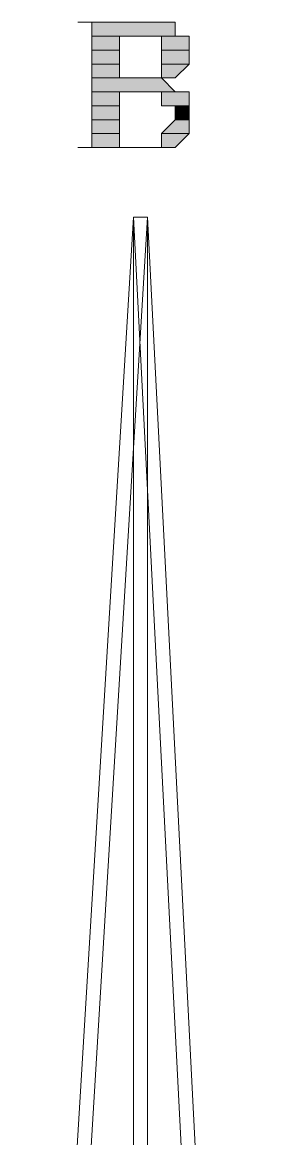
# Model space of a CAD drawing. Header units: metres. Extents: x 506356 to 510922, y 2246675 to 2251661.
# Drawn here: x 510222.8 to 510256.8, y 2250227.5 to 2250388 of the extents above; entities that cross this region are included whole.
import ezdxf

# ---------------------------------------------------------------- set-up
doc = ezdxf.new("R2010")
doc.units = ezdxf.units.M
doc.header["$LTSCALE"] = 4
doc.layers.add('62', color=7, linetype='Continuous', lineweight=13)

msp = doc.modelspace()

# ---------------------------------------------------------------- hatches: boundary and pattern name
at = {"layer": '62'}
for points in [[(510232.78, 2250385.98), (510232.78, 2250387.98), (510244.78, 2250387.98), (510244.78, 2250385.98)], [(510232.78, 2250383.98), (510232.78, 2250385.98), (510236.78, 2250385.98), (510236.78, 2250383.98)], [(510242.78, 2250383.98), (510242.78, 2250385.98), (510246.78, 2250385.98), (510246.78, 2250383.98)], [(510232.78, 2250381.98), (510232.78, 2250383.98), (510236.78, 2250383.98), (510236.78, 2250381.98)], [(510242.78, 2250381.98), (510242.78, 2250383.98), (510246.78, 2250383.98), (510246.78, 2250381.98)], [(510232.78, 2250379.98), (510232.78, 2250381.98), (510236.78, 2250381.98), (510236.78, 2250379.98)], [(510242.78, 2250379.98), (510242.78, 2250381.98), (510246.78, 2250381.98), (510244.78, 2250379.98)], [(510232.78, 2250377.98), (510232.78, 2250379.98), (510242.78, 2250379.98), (510244.78, 2250377.98)], [(510232.78, 2250375.98), (510232.78, 2250377.98), (510236.78, 2250377.98), (510236.78, 2250375.98)], [(510242.78, 2250375.98), (510242.78, 2250377.98), (510246.78, 2250377.98), (510246.78, 2250375.98)], [(510232.78, 2250373.98), (510232.78, 2250375.98), (510236.78, 2250375.98), (510236.78, 2250373.98)], [(510244.78, 2250373.98), (510244.78, 2250375.98), (510246.78, 2250375.98), (510246.78, 2250373.98)], [(510232.78, 2250371.98), (510232.78, 2250373.98), (510236.78, 2250373.98), (510236.78, 2250371.98)], [(510242.78, 2250371.98), (510244.78, 2250373.98), (510246.78, 2250373.98), (510246.78, 2250371.98)], [(510232.78, 2250369.98), (510232.78, 2250371.98), (510236.78, 2250371.98), (510236.78, 2250369.98)], [(510242.78, 2250369.98), (510242.78, 2250371.98), (510246.78, 2250371.98), (510244.78, 2250369.98)]]:
    msp.add_hatch(color=256, dxfattribs=at).paths.add_polyline_path(points)

# ---------------------------------------------------------------- linework, layer by layer
for points in [[(510232.78, 2250371.98), (510232.78, 2250369.98), (510232.78, 2250369.98), (510232.78, 2250369.98), (510230.78, 2250369.98), (510230.78, 2250369.98), (510240.78, 2250369.98), (510242.78, 2250369.98), (510244.78, 2250369.98), (510246.78, 2250371.98), (510246.78, 2250371.98), (510246.78, 2250373.98), (510246.78, 2250373.98), (510246.78, 2250375.98), (510246.78, 2250377.98), (510244.78, 2250377.98), (510242.78, 2250379.98), (510244.78, 2250379.98), (510244.78, 2250379.98), (510246.78, 2250381.98), (510246.78, 2250383.98), (510246.78, 2250383.98), (510246.78, 2250385.98), (510244.78, 2250385.98), (510244.78, 2250387.98), (510242.78, 2250387.98), (510238.78, 2250387.98), (510230.78, 2250387.98), (510232.78, 2250387.98), (510232.78, 2250385.98), (510232.78, 2250385.98), (510232.78, 2250385.98), (510232.78, 2250371.98), (510234.78, 2250371.98)], [(510236.78, 2250379.98), (510236.78, 2250385.98), (510236.78, 2250385.98), (510236.78, 2250385.98), (510238.78, 2250385.98), (510238.78, 2250385.98), (510238.78, 2250385.98), (510238.78, 2250385.98), (510240.78, 2250385.98), (510240.78, 2250385.98), (510242.78, 2250385.98), (510242.78, 2250383.98), (510242.78, 2250383.98), (510242.78, 2250381.98), (510242.78, 2250379.98), (510240.78, 2250379.98), (510238.78, 2250379.98), (510236.78, 2250379.98), (510238.78, 2250379.98)], [(510236.78, 2250377.98), (510238.78, 2250377.98), (510240.78, 2250377.98), (510242.78, 2250377.98), (510242.78, 2250377.98), (510242.78, 2250375.98), (510244.78, 2250375.98), (510244.78, 2250373.98), (510244.78, 2250373.98), (510242.78, 2250371.98), (510242.78, 2250371.98), (510242.78, 2250369.98), (510240.78, 2250369.98), (510238.78, 2250369.98), (510236.78, 2250369.98), (510236.78, 2250369.98), (510236.78, 2250369.98), (510236.78, 2250371.98), (510236.78, 2250377.98), (510238.78, 2250377.98)], [(510224.78, 2250095.98), (510222.78, 2250047.98), (510222.78, 2250047.98), (510222.78, 2250047.98), (510222.78, 2250047.98), (510224.78, 2250049.98), (510224.78, 2250051.98), (510226.78, 2250053.98), (510228.78, 2250055.98), (510230.78, 2250055.98), (510234.78, 2250057.98), (510236.78, 2250057.98), (510240.78, 2250057.98), (510240.78, 2250057.98), (510240.78, 2250359.98), (510240.78, 2250359.98), (510224.78, 2250095.98), (510226.78, 2250095.98)]]:
    msp.add_lwpolyline(points, dxfattribs=at)
for points in [[(510232.78, 2250385.98), (510232.78, 2250387.98), (510244.78, 2250387.98), (510244.78, 2250385.98)], [(510232.78, 2250383.98), (510232.78, 2250385.98), (510236.78, 2250385.98), (510236.78, 2250383.98)], [(510242.78, 2250383.98), (510242.78, 2250385.98), (510246.78, 2250385.98), (510246.78, 2250383.98)], [(510232.78, 2250381.98), (510232.78, 2250383.98), (510236.78, 2250383.98), (510236.78, 2250381.98)], [(510242.78, 2250381.98), (510242.78, 2250383.98), (510246.78, 2250383.98), (510246.78, 2250381.98)], [(510232.78, 2250379.98), (510232.78, 2250381.98), (510236.78, 2250381.98), (510236.78, 2250379.98)], [(510242.78, 2250379.98), (510242.78, 2250381.98), (510246.78, 2250381.98), (510244.78, 2250379.98)], [(510232.78, 2250377.98), (510232.78, 2250379.98), (510242.78, 2250379.98), (510244.78, 2250377.98)], [(510232.78, 2250375.98), (510232.78, 2250377.98), (510236.78, 2250377.98), (510236.78, 2250375.98)], [(510242.78, 2250375.98), (510242.78, 2250377.98), (510246.78, 2250377.98), (510246.78, 2250375.98)], [(510232.78, 2250373.98), (510232.78, 2250375.98), (510236.78, 2250375.98), (510236.78, 2250373.98)], [(510244.78, 2250373.98), (510244.78, 2250375.98), (510246.78, 2250375.98), (510246.78, 2250373.98)], [(510232.78, 2250371.98), (510232.78, 2250373.98), (510236.78, 2250373.98), (510236.78, 2250371.98)], [(510242.78, 2250371.98), (510244.78, 2250373.98), (510246.78, 2250373.98), (510246.78, 2250371.98)], [(510232.78, 2250369.98), (510232.78, 2250371.98), (510236.78, 2250371.98), (510236.78, 2250369.98)], [(510242.78, 2250369.98), (510242.78, 2250371.98), (510246.78, 2250371.98), (510244.78, 2250369.98)], [(510240.78, 2250359.98), (510240.78, 2250057.98), (510236.78, 2250057.98), (510234.78, 2250057.98), (510230.78, 2250055.98), (510228.78, 2250055.98), (510226.78, 2250053.98), (510224.78, 2250051.98), (510224.78, 2250049.98), (510222.78, 2250047.98), (510224.78, 2250095.98)], [(510238.78, 2250359.98), (510222.78, 2250095.98), (510224.78, 2250095.98), (510240.78, 2250359.98)], [(510238.78, 2250057.98), (510238.78, 2250359.98), (510240.78, 2250359.98), (510240.78, 2250057.98)], [(510238.78, 2250359.98), (510254.78, 2250047.98), (510256.78, 2250047.98), (510240.78, 2250359.98)]]:
    msp.add_lwpolyline(points, close=True, dxfattribs=at)

doc.saveas('drawing.dxf')
